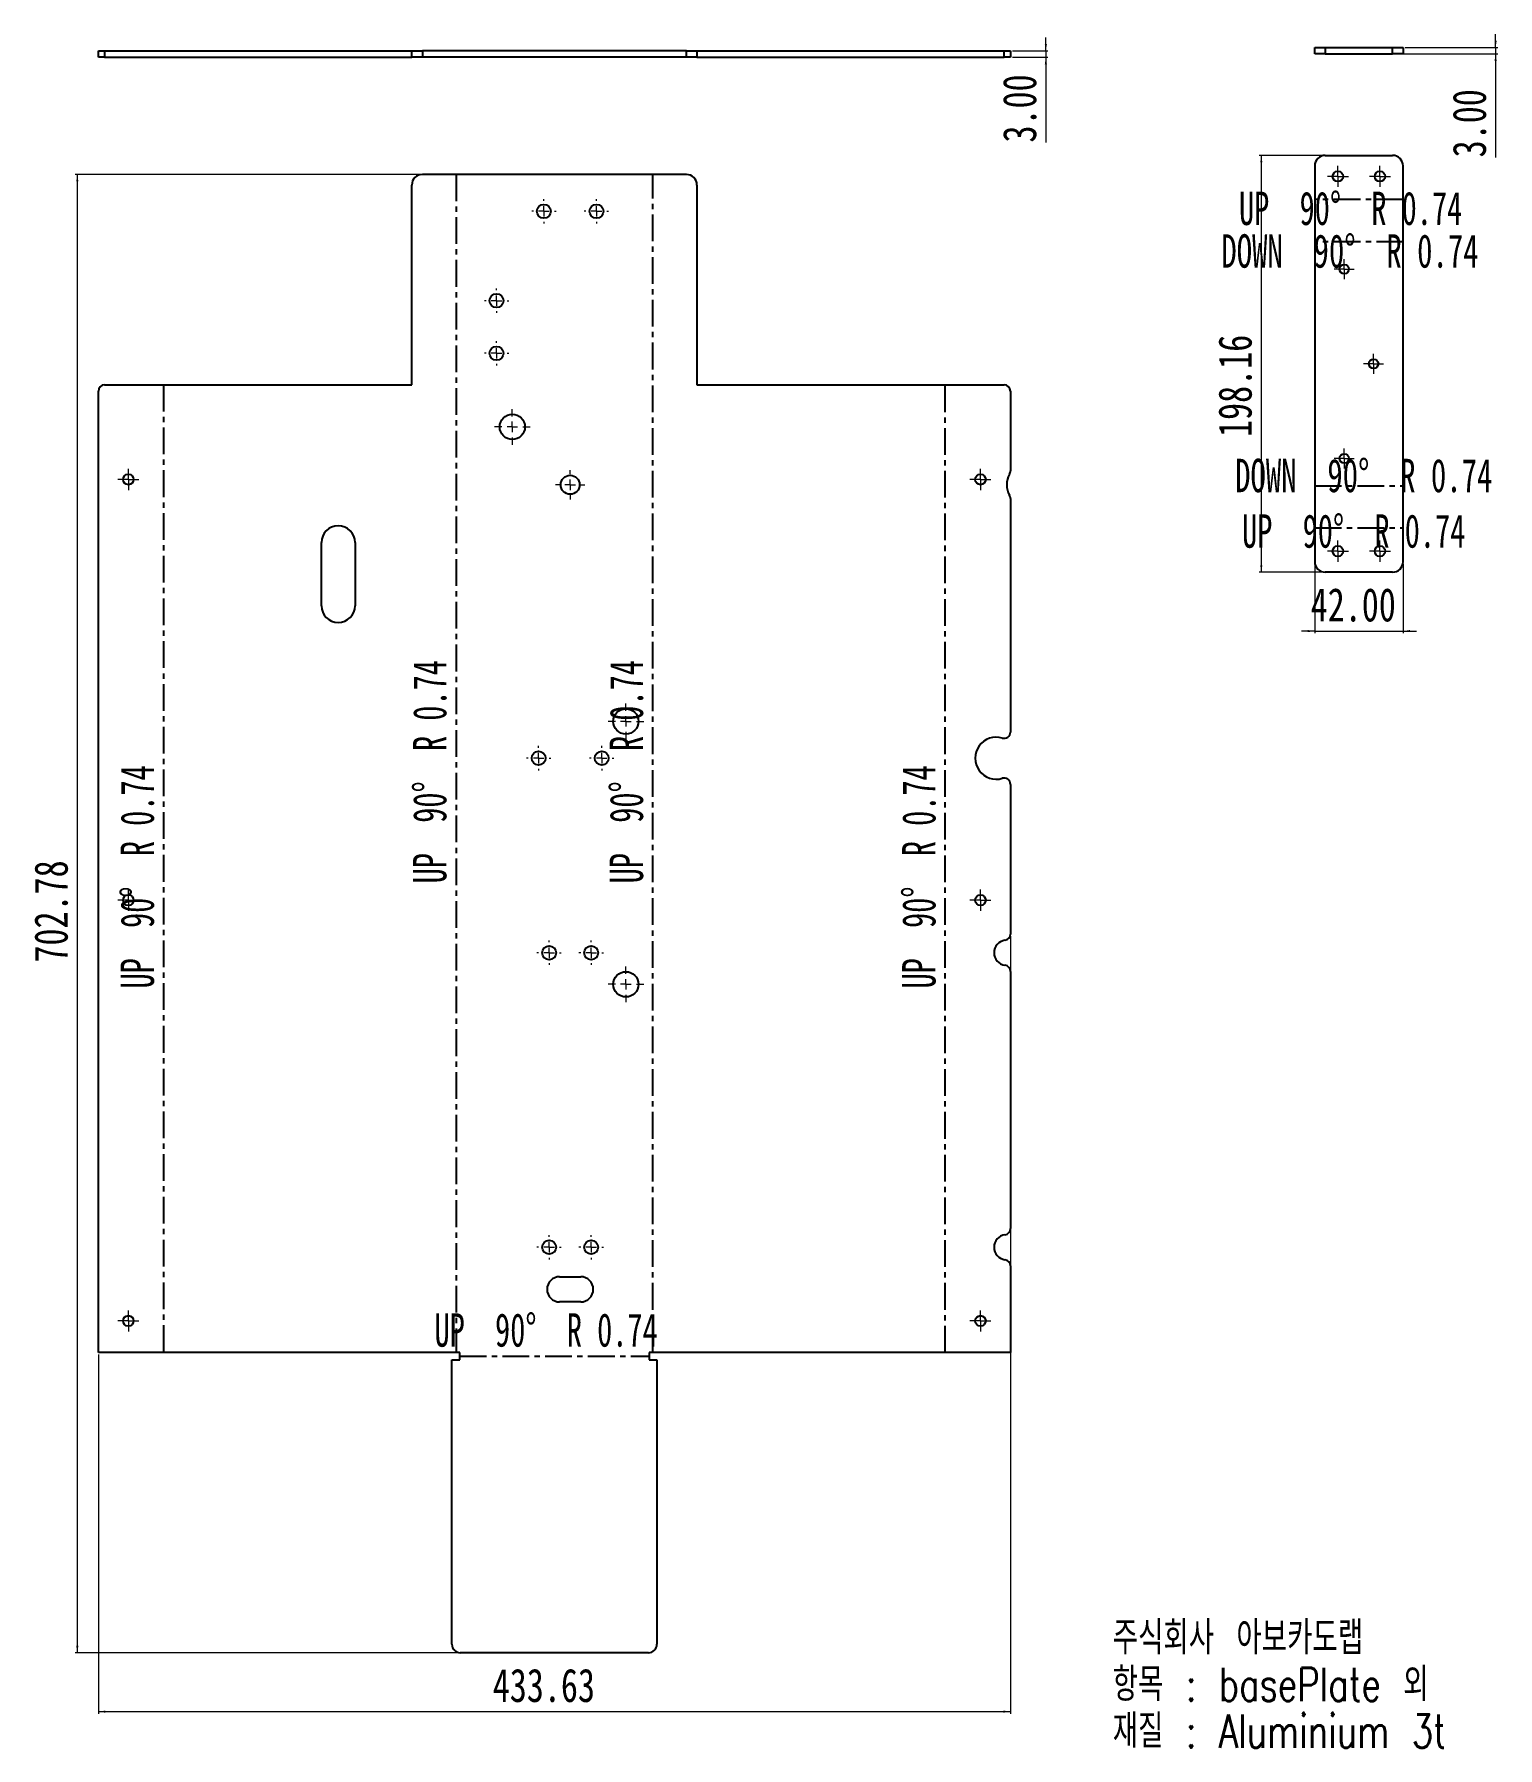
# Model space of a CAD drawing. Header units: millimetres. Extents: x 51 to 747, y 95 to 910.
import ezdxf

# ---------------------------------------------------------------- set-up
doc = ezdxf.new("R2010")
doc.units = ezdxf.units.MM
doc.linetypes.add('CENTERX2', pattern=[20.32, 12.7, -2.54, 2.54, -2.54])
doc.styles.add('SLDTEXTSTYLE0', font='TXT', dxfattribs={"width": 0.75, "bigfont": 'bigfont'})
doc.styles.add('SLDTEXTSTYLE1', font='TXT', dxfattribs={"width": 0.75})
doc.styles.add('SLDTEXTSTYLE2', font='TXT', dxfattribs={"width": 0.666667})
doc.styles.add('SLDTEXTSTYLE3', font='TXT', dxfattribs={"width": 0.676471})
doc.dimstyles.new('SLDDIMSTYLE0', dxfattribs={"dimtxt": 15.875, "dimasz": 3.302, "dimexe": 0, "dimexo": 0.0625, "dimgap": 3.96875, "dimtad": 1, "dimrnd": 1e-09, "dimzin": 12, "dimdsep": 46, "dimtxsty": 'SLDTEXTSTYLE1', "dimsah": 1, "dimcen": 0.09, "dimadec": 0, "dimazin": 3, "dimtfac": 1, "dimtofl": 0, "dimtmove": 0, "dimatfit": 3, "dimfxl": 0, "dimfrac": 2, "dimtolj": 1, "dimtzin": 12, "dimarcsym": 0})
doc.dimstyles.new('SLDDIMSTYLE1', dxfattribs={"dimtxt": 15.875, "dimasz": 3.302, "dimexe": 0, "dimexo": 0.0625, "dimgap": 3.96875, "dimtad": 1, "dimrnd": 1e-09, "dimzin": 4, "dimdsep": 46, "dimtxsty": 'SLDTEXTSTYLE1', "dimsah": 1, "dimcen": 0.09, "dimadec": 0, "dimazin": 1, "dimtfac": 1, "dimtmove": 0, "dimatfit": 0, "dimfxl": 0, "dimfrac": 2, "dimtolj": 1, "dimtzin": 12, "dimarcsym": 0})

# ---------------------------------------------------------------- blocks, each defined once
blk = doc.blocks.new('SW_NOTE_0')
at = {"color": 0, "linetype": 'Continuous', "lineweight": 0, "char_height": 15.875, "attachment_point": 1, "style": 'SLDTEXTSTYLE0'}
for s, insert in [('주식회사 아보카도랩', (0, 20.46)), ('항목 : basePlate 외', (0, -1.7)), ('재질 : Aluminium 3t', (0, -23.87))]:
    blk.add_mtext(s, dxfattribs=dict(at, insert=insert))
blk = doc.blocks.new('_D')
at = {"color": 7, "linetype": 'Continuous', "lineweight": 0}
for p, q in [((234.46, 843.08), (70.42, 843.08)), ((71.42, 843.08), (71.42, 140.3)), ((252.5, 140.3), (70.42, 140.3))]:
    blk.add_line(p, q, dxfattribs=at)
at = {"color": 7, "linetype": 'Continuous', "lineweight": 18}
for points in [[(71.42, 843.08), (70.91, 839.78), (71.93, 839.78)], [(71.42, 140.3), (71.93, 143.61), (70.91, 143.61)]]:
    blk.add_solid(points, dxfattribs=at)
at = {"color": 7, "linetype": 'Continuous', "lineweight": 18, "insert": (50.96, 468.41), "char_height": 15.875, "attachment_point": 1, "rotation": 90, "style": 'SLDTEXTSTYLE1'}
blk.add_mtext('702.78', dxfattribs=at)
blk = doc.blocks.new('_D_1')
at = {"color": 7, "linetype": 'Continuous', "lineweight": 0}
for p, q in [((515.06, 481), (515.06, 111.3)), ((81.42, 282.08), (81.42, 111.3)), ((81.42, 112.3), (515.06, 112.3))]:
    blk.add_line(p, q, dxfattribs=at)
at = {"color": 7, "linetype": 'Continuous', "lineweight": 18}
for points in [[(81.42, 112.3), (84.72, 111.8), (84.72, 112.81)], [(515.06, 112.3), (511.75, 112.81), (511.75, 111.8)]]:
    blk.add_solid(points, dxfattribs=at)
at = {"color": 7, "linetype": 'Continuous', "lineweight": 18, "insert": (268.93, 132.77), "char_height": 15.875, "attachment_point": 1, "style": 'SLDTEXTSTYLE1'}
blk.add_mtext('433.63', dxfattribs=at)
blk = doc.blocks.new('SW_CENTERMARKSYMBOL_0')
at = {"color": 0, "linetype": 'Continuous', "lineweight": 18}
for p, q in [((-5, 0), (-5.8, 0)), ((0, 0), (-2.5, 0)), ((0, 5), (0, 5.8)), ((0, 0), (0, 2.5)), ((0, 0), (0, -2.5)), ((0, 0), (2.5, 0)), ((5, 0), (5.8, 0)), ((0, -5), (0, -5.8))]:
    blk.add_line(p, q, dxfattribs=at)
blk = doc.blocks.new('SW_CENTERMARKSYMBOL_1')
at = {"color": 0, "linetype": 'Continuous', "lineweight": 18}
for p, q in [((-5, 0), (-5.8, 0)), ((0, 0), (-2.5, 0)), ((0, 5), (0, 5.8)), ((0, 0), (0, 2.5)), ((0, 0), (0, -2.5)), ((0, 0), (2.5, 0)), ((5, 0), (5.8, 0)), ((0, -5), (0, -5.8))]:
    blk.add_line(p, q, dxfattribs=at)
blk = doc.blocks.new('SW_CENTERMARKSYMBOL_2')
at = {"color": 0, "linetype": 'Continuous', "lineweight": 18}
for p, q in [((-5, 0), (-5.8, 0)), ((0, 0), (-2.5, 0)), ((0, 5), (0, 5.8)), ((0, 0), (0, 2.5)), ((0, 0), (0, -2.5)), ((0, 0), (2.5, 0)), ((5, 0), (5.8, 0)), ((0, -5), (0, -5.8))]:
    blk.add_line(p, q, dxfattribs=at)
blk = doc.blocks.new('SW_CENTERMARKSYMBOL_3')
at = {"color": 0, "linetype": 'Continuous', "lineweight": 18}
for p, q in [((-5, 0), (-5.8, 0)), ((0, 0), (-2.5, 0)), ((0, 5), (0, 5.8)), ((0, 0), (0, 2.5)), ((0, 0), (0, -2.5)), ((0, 0), (2.5, 0)), ((5, 0), (5.8, 0)), ((0, -5), (0, -5.8))]:
    blk.add_line(p, q, dxfattribs=at)
blk = doc.blocks.new('SW_CENTERMARKSYMBOL_4')
at = {"color": 0, "linetype": 'Continuous', "lineweight": 18}
for p, q in [((-5, 0), (-5.8, 0)), ((0, 0), (-2.5, 0)), ((0, 5), (0, 5.8)), ((0, 0), (0, 2.5)), ((0, 0), (0, -2.5)), ((0, 0), (2.5, 0)), ((5, 0), (5.8, 0)), ((0, -5), (0, -5.8))]:
    blk.add_line(p, q, dxfattribs=at)
blk = doc.blocks.new('SW_CENTERMARKSYMBOL_5')
at = {"color": 0, "linetype": 'Continuous', "lineweight": 18}
for p, q in [((-5, 0), (-5.8, 0)), ((0, 0), (-2.5, 0)), ((0, 5), (0, 5.8)), ((0, 0), (0, 2.5)), ((0, 0), (0, -2.5)), ((0, 0), (2.5, 0)), ((5, 0), (5.8, 0)), ((0, -5), (0, -5.8))]:
    blk.add_line(p, q, dxfattribs=at)
blk = doc.blocks.new('SW_CENTERMARKSYMBOL_6')
at = {"color": 0, "linetype": 'Continuous', "lineweight": 18}
for p, q in [((-5, 0), (-5.8, 0)), ((0, 0), (-2.5, 0)), ((0, 5), (0, 5.8)), ((0, 0), (0, 2.5)), ((0, 0), (0, -2.5)), ((0, 0), (2.5, 0)), ((5, 0), (5.8, 0)), ((0, -5), (0, -5.8))]:
    blk.add_line(p, q, dxfattribs=at)
blk = doc.blocks.new('SW_CENTERMARKSYMBOL_7')
at = {"color": 0, "linetype": 'Continuous', "lineweight": 18}
for p, q in [((-5, 0), (-5.8, 0)), ((0, 0), (-2.5, 0)), ((0, 5), (0, 5.8)), ((0, 0), (0, 2.5)), ((0, 0), (0, -2.5)), ((0, 0), (2.5, 0)), ((5, 0), (5.8, 0)), ((0, -5), (0, -5.8))]:
    blk.add_line(p, q, dxfattribs=at)
blk = doc.blocks.new('SW_CENTERMARKSYMBOL_8')
at = {"color": 0, "linetype": 'Continuous', "lineweight": 18}
for p, q in [((-5, 0), (-5.8, 0)), ((0, 0), (-2.5, 0)), ((0, 5), (0, 5.8)), ((0, 0), (0, 2.5)), ((0, 0), (0, -2.5)), ((0, 0), (2.5, 0)), ((5, 0), (5.8, 0)), ((0, -5), (0, -5.8))]:
    blk.add_line(p, q, dxfattribs=at)
blk = doc.blocks.new('SW_CENTERMARKSYMBOL_9')
at = {"color": 0, "linetype": 'Continuous', "lineweight": 18}
for p, q in [((-5, 0), (-5.8, 0)), ((0, 0), (-2.5, 0)), ((0, 5), (0, 5.8)), ((0, 0), (0, 2.5)), ((0, 0), (0, -2.5)), ((0, 0), (2.5, 0)), ((5, 0), (5.8, 0)), ((0, -5), (0, -5.8))]:
    blk.add_line(p, q, dxfattribs=at)
blk = doc.blocks.new('SW_CENTERMARKSYMBOL_10')
at = {"color": 0, "linetype": 'Continuous', "lineweight": 18}
for p, q in [((-5, 0), (-7, 0)), ((0, 0), (-2.5, 0)), ((0, 5), (0, 7)), ((0, 0), (0, 2.5)), ((0, 0), (0, -2.5)), ((0, 0), (2.5, 0)), ((5, 0), (7, 0)), ((0, -5), (0, -7))]:
    blk.add_line(p, q, dxfattribs=at)
blk = doc.blocks.new('SW_CENTERMARKSYMBOL_11')
at = {"color": 0, "linetype": 'Continuous', "lineweight": 18}
for p, q in [((0, 5), (0, 8.5)), ((-5, 0), (-8.5, 0)), ((0, 0), (-2.5, 0)), ((0, 0), (0, 2.5)), ((0, 0), (0, -2.5)), ((0, 0), (2.5, 0)), ((5, 0), (8.5, 0)), ((0, -5), (0, -8.5))]:
    blk.add_line(p, q, dxfattribs=at)
blk = doc.blocks.new('SW_CENTERMARKSYMBOL_12')
at = {"color": 0, "linetype": 'Continuous', "lineweight": 18}
for p, q in [((0, 5), (0, 8.5)), ((-5, 0), (-8.5, 0)), ((0, 0), (-2.5, 0)), ((0, 0), (0, 2.5)), ((0, 0), (0, -2.5)), ((0, 0), (2.5, 0)), ((5, 0), (8.5, 0)), ((0, -5), (0, -8.5))]:
    blk.add_line(p, q, dxfattribs=at)
blk = doc.blocks.new('SW_CENTERMARKSYMBOL_13')
at = {"color": 0, "linetype": 'Continuous', "lineweight": 18}
for p, q in [((0, 5), (0, 8.5)), ((-5, 0), (-8.5, 0)), ((0, 0), (-2.5, 0)), ((0, 0), (0, 2.5)), ((0, 0), (0, -2.5)), ((0, 0), (2.5, 0)), ((5, 0), (8.5, 0)), ((0, -5), (0, -8.5))]:
    blk.add_line(p, q, dxfattribs=at)
blk = doc.blocks.new('SW_CENTERMARKSYMBOL_14')
at = {"color": 0, "linetype": 'Continuous', "lineweight": 18}
for p, q in [((-2.5, 0), (-5, 0)), ((0, 0), (-2.5, 0)), ((0, 2.5), (0, 5)), ((0, 0), (0, 2.5)), ((0, 0), (0, -2.5)), ((0, 0), (2.5, 0)), ((2.5, 0), (5, 0)), ((0, -2.5), (0, -5))]:
    blk.add_line(p, q, dxfattribs=at)
blk = doc.blocks.new('SW_CENTERMARKSYMBOL_15')
at = {"color": 0, "linetype": 'Continuous', "lineweight": 18}
for p, q in [((-2.5, 0), (-5, 0)), ((0, 0), (-2.5, 0)), ((0, 2.5), (0, 5)), ((0, 0), (0, 2.5)), ((0, 0), (0, -2.5)), ((0, 0), (2.5, 0)), ((2.5, 0), (5, 0)), ((0, -2.5), (0, -5))]:
    blk.add_line(p, q, dxfattribs=at)
blk = doc.blocks.new('SW_CENTERMARKSYMBOL_16')
at = {"color": 0, "linetype": 'Continuous', "lineweight": 18}
for p, q in [((-2.5, 0), (-5, 0)), ((0, 0), (-2.5, 0)), ((0, 2.5), (0, 5)), ((0, 0), (0, 2.5)), ((0, 0), (0, -2.5)), ((0, 0), (2.5, 0)), ((2.5, 0), (5, 0)), ((0, -2.5), (0, -5))]:
    blk.add_line(p, q, dxfattribs=at)
blk = doc.blocks.new('SW_CENTERMARKSYMBOL_17')
at = {"color": 0, "linetype": 'Continuous', "lineweight": 18}
for p, q in [((-2.5, 0), (-5, 0)), ((0, 0), (-2.5, 0)), ((0, 2.5), (0, 5)), ((0, 0), (0, 2.5)), ((0, 0), (0, -2.5)), ((0, 0), (2.5, 0)), ((2.5, 0), (5, 0)), ((0, -2.5), (0, -5))]:
    blk.add_line(p, q, dxfattribs=at)
blk = doc.blocks.new('SW_CENTERMARKSYMBOL_18')
at = {"color": 0, "linetype": 'Continuous', "lineweight": 18}
for p, q in [((-2.5, 0), (-5, 0)), ((0, 0), (-2.5, 0)), ((0, 2.5), (0, 5)), ((0, 0), (0, 2.5)), ((0, 0), (0, -2.5)), ((0, 0), (2.5, 0)), ((2.5, 0), (5, 0)), ((0, -2.5), (0, -5))]:
    blk.add_line(p, q, dxfattribs=at)
blk = doc.blocks.new('SW_CENTERMARKSYMBOL_19')
at = {"color": 0, "linetype": 'Continuous', "lineweight": 18}
for p, q in [((-2.5, 0), (-5, 0)), ((0, 0), (-2.5, 0)), ((0, 2.5), (0, 5)), ((0, 0), (0, 2.5)), ((0, 0), (0, -2.5)), ((0, 0), (2.5, 0)), ((2.5, 0), (5, 0)), ((0, -2.5), (0, -5))]:
    blk.add_line(p, q, dxfattribs=at)
blk = doc.blocks.new('SW_CENTERMARKSYMBOL_20')
at = {"color": 0, "linetype": 'Continuous', "lineweight": 18}
for p, q in [((-5, 0), (-5.8, 0)), ((0, 0), (-2.5, 0)), ((0, 5), (0, 5.8)), ((0, 0), (0, 2.5)), ((0, 0), (0, -2.5)), ((0, 0), (2.5, 0)), ((5, 0), (5.8, 0)), ((0, -5), (0, -5.8))]:
    blk.add_line(p, q, dxfattribs=at)
blk = doc.blocks.new('SW_CENTERMARKSYMBOL_21')
at = {"color": 0, "linetype": 'Continuous', "lineweight": 18}
for p, q in [((-5, 0), (-5.8, 0)), ((0, 0), (-2.5, 0)), ((0, 5), (0, 5.8)), ((0, 0), (0, 2.5)), ((0, 0), (0, -2.5)), ((0, 0), (2.5, 0)), ((5, 0), (5.8, 0)), ((0, -5), (0, -5.8))]:
    blk.add_line(p, q, dxfattribs=at)
blk = doc.blocks.new('SW_CENTERMARKSYMBOL_22')
at = {"color": 0, "linetype": 'Continuous', "lineweight": 18}
for p, q in [((-5, 0), (-5.8, 0)), ((0, 0), (-2.5, 0)), ((0, 5), (0, 5.8)), ((0, 0), (0, 2.5)), ((0, 0), (0, -2.5)), ((0, 0), (2.5, 0)), ((5, 0), (5.8, 0)), ((0, -5), (0, -5.8))]:
    blk.add_line(p, q, dxfattribs=at)
blk = doc.blocks.new('SW_CENTERMARKSYMBOL_23')
at = {"color": 0, "linetype": 'Continuous', "lineweight": 18}
for p, q in [((-5, 0), (-5.8, 0)), ((0, 0), (-2.5, 0)), ((0, 5), (0, 5.8)), ((0, 0), (0, 2.5)), ((0, 0), (0, -2.5)), ((0, 0), (2.5, 0)), ((5, 0), (5.8, 0)), ((0, -5), (0, -5.8))]:
    blk.add_line(p, q, dxfattribs=at)
blk = doc.blocks.new('SW_CENTERMARKSYMBOL_24')
at = {"color": 0, "linetype": 'Continuous', "lineweight": 18}
for p, q in [((-5, 0), (-5.8, 0)), ((0, 0), (-2.5, 0)), ((0, 5), (0, 5.8)), ((0, 0), (0, 2.5)), ((0, 0), (0, -2.5)), ((0, 0), (2.5, 0)), ((5, 0), (5.8, 0)), ((0, -5), (0, -5.8))]:
    blk.add_line(p, q, dxfattribs=at)
blk = doc.blocks.new('SW_CENTERMARKSYMBOL_25')
at = {"color": 0, "linetype": 'Continuous', "lineweight": 18}
for p, q in [((-5, 0), (-5.8, 0)), ((0, 0), (-2.5, 0)), ((0, 5), (0, 5.8)), ((0, 0), (0, 2.5)), ((0, 0), (0, -2.5)), ((0, 0), (2.5, 0)), ((5, 0), (5.8, 0)), ((0, -5), (0, -5.8))]:
    blk.add_line(p, q, dxfattribs=at)
blk = doc.blocks.new('SW_CENTERMARKSYMBOL_26')
at = {"color": 0, "linetype": 'Continuous', "lineweight": 18}
for p, q in [((-5, 0), (-5.8, 0)), ((0, 0), (-2.5, 0)), ((0, 5), (0, 5.8)), ((0, 0), (0, 2.5)), ((0, 0), (0, -2.5)), ((0, 0), (2.5, 0)), ((5, 0), (5.8, 0)), ((0, -5), (0, -5.8))]:
    blk.add_line(p, q, dxfattribs=at)
blk = doc.blocks.new('SW_CENTERMARKSYMBOL_27')
at = {"color": 0, "linetype": 'Continuous', "lineweight": 18}
for p, q in [((-5, 0), (-5.8, 0)), ((0, 0), (-2.5, 0)), ((0, 5), (0, 5.8)), ((0, 0), (0, 2.5)), ((0, 0), (0, -2.5)), ((0, 0), (2.5, 0)), ((5, 0), (5.8, 0)), ((0, -5), (0, -5.8))]:
    blk.add_line(p, q, dxfattribs=at)
blk = doc.blocks.new('SW_CENTERMARKSYMBOL_28')
at = {"color": 0, "linetype": 'Continuous', "lineweight": 18}
for p, q in [((-5, 0), (-5.8, 0)), ((0, 0), (-2.5, 0)), ((0, 5), (0, 5.8)), ((0, 0), (0, 2.5)), ((0, 0), (0, -2.5)), ((0, 0), (2.5, 0)), ((5, 0), (5.8, 0)), ((0, -5), (0, -5.8))]:
    blk.add_line(p, q, dxfattribs=at)
blk = doc.blocks.new('SW_CENTERMARKSYMBOL_29')
at = {"color": 0, "linetype": 'Continuous', "lineweight": 18}
for p, q in [((-5, 0), (-5.8, 0)), ((0, 0), (-2.5, 0)), ((0, 5), (0, 5.8)), ((0, 0), (0, 2.5)), ((0, 0), (0, -2.5)), ((0, 0), (2.5, 0)), ((5, 0), (5.8, 0)), ((0, -5), (0, -5.8))]:
    blk.add_line(p, q, dxfattribs=at)
blk = doc.blocks.new('SW_CENTERMARKSYMBOL_30')
at = {"color": 0, "linetype": 'Continuous', "lineweight": 18}
for p, q in [((-5, 0), (-7, 0)), ((0, 0), (-2.5, 0)), ((0, 5), (0, 7)), ((0, 0), (0, 2.5)), ((0, 0), (0, -2.5)), ((0, 0), (2.5, 0)), ((5, 0), (7, 0)), ((0, -5), (0, -7))]:
    blk.add_line(p, q, dxfattribs=at)
blk = doc.blocks.new('SW_CENTERMARKSYMBOL_31')
at = {"color": 0, "linetype": 'Continuous', "lineweight": 18}
for p, q in [((0, 5), (0, 8.5)), ((-5, 0), (-8.5, 0)), ((0, 0), (-2.5, 0)), ((0, 0), (0, 2.5)), ((0, 0), (0, -2.5)), ((0, 0), (2.5, 0)), ((5, 0), (8.5, 0)), ((0, -5), (0, -8.5))]:
    blk.add_line(p, q, dxfattribs=at)
blk = doc.blocks.new('SW_CENTERMARKSYMBOL_32')
at = {"color": 0, "linetype": 'Continuous', "lineweight": 18}
for p, q in [((0, 5), (0, 8.5)), ((-5, 0), (-8.5, 0)), ((0, 0), (-2.5, 0)), ((0, 0), (0, 2.5)), ((0, 0), (0, -2.5)), ((0, 0), (2.5, 0)), ((5, 0), (8.5, 0)), ((0, -5), (0, -8.5))]:
    blk.add_line(p, q, dxfattribs=at)
blk = doc.blocks.new('SW_CENTERMARKSYMBOL_33')
at = {"color": 0, "linetype": 'Continuous', "lineweight": 18}
for p, q in [((0, 5), (0, 8.5)), ((-5, 0), (-8.5, 0)), ((0, 0), (-2.5, 0)), ((0, 0), (0, 2.5)), ((0, 0), (0, -2.5)), ((0, 0), (2.5, 0)), ((5, 0), (8.5, 0)), ((0, -5), (0, -8.5))]:
    blk.add_line(p, q, dxfattribs=at)
blk = doc.blocks.new('SW_CENTERMARKSYMBOL_34')
at = {"color": 0, "linetype": 'Continuous', "lineweight": 18}
for p, q in [((-2.5, 0), (-5, 0)), ((0, 0), (-2.5, 0)), ((0, 2.5), (0, 5)), ((0, 0), (0, 2.5)), ((0, 0), (0, -2.5)), ((0, 0), (2.5, 0)), ((2.5, 0), (5, 0)), ((0, -2.5), (0, -5))]:
    blk.add_line(p, q, dxfattribs=at)
blk = doc.blocks.new('SW_CENTERMARKSYMBOL_35')
at = {"color": 0, "linetype": 'Continuous', "lineweight": 18}
for p, q in [((-2.5, 0), (-5, 0)), ((0, 0), (-2.5, 0)), ((0, 2.5), (0, 5)), ((0, 0), (0, 2.5)), ((0, 0), (0, -2.5)), ((0, 0), (2.5, 0)), ((2.5, 0), (5, 0)), ((0, -2.5), (0, -5))]:
    blk.add_line(p, q, dxfattribs=at)
blk = doc.blocks.new('SW_CENTERMARKSYMBOL_36')
at = {"color": 0, "linetype": 'Continuous', "lineweight": 18}
for p, q in [((-2.5, 0), (-5, 0)), ((0, 0), (-2.5, 0)), ((0, 2.5), (0, 5)), ((0, 0), (0, 2.5)), ((0, 0), (0, -2.5)), ((0, 0), (2.5, 0)), ((2.5, 0), (5, 0)), ((0, -2.5), (0, -5))]:
    blk.add_line(p, q, dxfattribs=at)
blk = doc.blocks.new('SW_CENTERMARKSYMBOL_37')
at = {"color": 0, "linetype": 'Continuous', "lineweight": 18}
for p, q in [((-2.5, 0), (-5, 0)), ((0, 0), (-2.5, 0)), ((0, 2.5), (0, 5)), ((0, 0), (0, 2.5)), ((0, 0), (0, -2.5)), ((0, 0), (2.5, 0)), ((2.5, 0), (5, 0)), ((0, -2.5), (0, -5))]:
    blk.add_line(p, q, dxfattribs=at)
blk = doc.blocks.new('SW_CENTERMARKSYMBOL_38')
at = {"color": 0, "linetype": 'Continuous', "lineweight": 18}
for p, q in [((-2.5, 0), (-5, 0)), ((0, 0), (-2.5, 0)), ((0, 2.5), (0, 5)), ((0, 0), (0, 2.5)), ((0, 0), (0, -2.5)), ((0, 0), (2.5, 0)), ((2.5, 0), (5, 0)), ((0, -2.5), (0, -5))]:
    blk.add_line(p, q, dxfattribs=at)
blk = doc.blocks.new('SW_CENTERMARKSYMBOL_39')
at = {"color": 0, "linetype": 'Continuous', "lineweight": 18}
for p, q in [((-2.5, 0), (-5, 0)), ((0, 0), (-2.5, 0)), ((0, 2.5), (0, 5)), ((0, 0), (0, 2.5)), ((0, 0), (0, -2.5)), ((0, 0), (2.5, 0)), ((2.5, 0), (5, 0)), ((0, -2.5), (0, -5))]:
    blk.add_line(p, q, dxfattribs=at)
blk = doc.blocks.new('_D_2')
at = {"color": 7, "linetype": 'Continuous', "lineweight": 0}
for p, q in [((531.89, 901.8), (531.89, 908.15)), ((516.06, 901.8), (532.89, 901.8)), ((516.06, 898.8), (532.89, 898.8)), ((531.89, 901.8), (531.89, 898.8)), ((531.89, 898.8), (531.89, 858.28))]:
    blk.add_line(p, q, dxfattribs=at)
at = {"color": 7, "linetype": 'Continuous', "lineweight": 18}
for points in [[(531.89, 901.8), (532.4, 905.1), (531.38, 905.1)], [(531.89, 898.8), (531.38, 895.49), (532.4, 895.49)]]:
    blk.add_solid(points, dxfattribs=at)
at = {"color": 7, "linetype": 'Continuous', "lineweight": 18, "insert": (511.43, 858.28), "char_height": 15.875, "attachment_point": 1, "rotation": 90, "style": 'SLDTEXTSTYLE1'}
blk.add_mtext('3.00', dxfattribs=at)
blk = doc.blocks.new('_D_3')
at = {"color": 7, "linetype": 'Continuous', "lineweight": 0}
for p, q in [((663.73, 852.17), (633.32, 852.17)), ((634.32, 852.17), (634.32, 654.01)), ((663.73, 654.01), (633.32, 654.01))]:
    blk.add_line(p, q, dxfattribs=at)
at = {"color": 7, "linetype": 'Continuous', "lineweight": 18}
for points in [[(634.32, 852.17), (633.81, 848.86), (634.83, 848.86)], [(634.32, 654.01), (634.83, 657.31), (633.81, 657.31)]]:
    blk.add_solid(points, dxfattribs=at)
at = {"color": 7, "linetype": 'Continuous', "lineweight": 18, "insert": (613.86, 718.29), "char_height": 15.875, "attachment_point": 1, "rotation": 90, "style": 'SLDTEXTSTYLE1'}
blk.add_mtext('198.16', dxfattribs=at)
blk = doc.blocks.new('_D_4')
at = {"color": 7, "linetype": 'Continuous', "lineweight": 0}
for p, q in [((659.73, 658.01), (659.73, 625.01)), ((701.73, 658.01), (701.73, 625.01)), ((659.73, 626.01), (653.38, 626.01)), ((659.73, 626.01), (701.73, 626.01)), ((701.73, 626.01), (708.08, 626.01))]:
    blk.add_line(p, q, dxfattribs=at)
at = {"color": 7, "linetype": 'Continuous', "lineweight": 18}
for points in [[(659.73, 626.01), (656.43, 626.51), (656.43, 625.5)], [(701.73, 626.01), (705.03, 625.5), (705.03, 626.51)]]:
    blk.add_solid(points, dxfattribs=at)
at = {"color": 7, "linetype": 'Continuous', "lineweight": 18, "insert": (657.79, 646.47), "char_height": 15.875, "attachment_point": 1, "style": 'SLDTEXTSTYLE1'}
blk.add_mtext('42.00', dxfattribs=at)
blk = doc.blocks.new('SW_CENTERMARKSYMBOL_40')
at = {"color": 0, "linetype": 'Continuous', "lineweight": 18}
for p, q in [((-2.5, 0), (-4.75, 0)), ((0, 0), (-2.5, 0)), ((0, 2.5), (0, 4.75)), ((0, 0), (0, 2.5)), ((0, 0), (0, -2.5)), ((0, 0), (2.5, 0)), ((2.5, 0), (4.75, 0)), ((0, -2.5), (0, -4.75))]:
    blk.add_line(p, q, dxfattribs=at)
blk = doc.blocks.new('SW_CENTERMARKSYMBOL_41')
at = {"color": 0, "linetype": 'Continuous', "lineweight": 18}
for p, q in [((-2.5, 0), (-4.75, 0)), ((0, 0), (-2.5, 0)), ((0, 2.5), (0, 4.75)), ((0, 0), (0, 2.5)), ((0, 0), (0, -2.5)), ((0, 0), (2.5, 0)), ((2.5, 0), (4.75, 0)), ((0, -2.5), (0, -4.75))]:
    blk.add_line(p, q, dxfattribs=at)
blk = doc.blocks.new('SW_CENTERMARKSYMBOL_42')
at = {"color": 0, "linetype": 'Continuous', "lineweight": 18}
for p, q in [((-2.5, 0), (-4.75, 0)), ((0, 0), (-2.5, 0)), ((0, 2.5), (0, 4.75)), ((0, 0), (0, 2.5)), ((0, 0), (0, -2.5)), ((0, 0), (2.5, 0)), ((2.5, 0), (4.75, 0)), ((0, -2.5), (0, -4.75))]:
    blk.add_line(p, q, dxfattribs=at)
blk = doc.blocks.new('SW_CENTERMARKSYMBOL_43')
at = {"color": 0, "linetype": 'Continuous', "lineweight": 18}
for p, q in [((-2.5, 0), (-5, 0)), ((0, 0), (-2.5, 0)), ((0, 2.5), (0, 5)), ((0, 0), (0, 2.5)), ((0, 0), (0, -2.5)), ((0, 0), (2.5, 0)), ((2.5, 0), (5, 0)), ((0, -2.5), (0, -5))]:
    blk.add_line(p, q, dxfattribs=at)
blk = doc.blocks.new('SW_CENTERMARKSYMBOL_44')
at = {"color": 0, "linetype": 'Continuous', "lineweight": 18}
for p, q in [((-2.5, 0), (-5, 0)), ((0, 0), (-2.5, 0)), ((0, 2.5), (0, 5)), ((0, 0), (0, 2.5)), ((0, 0), (0, -2.5)), ((0, 0), (2.5, 0)), ((2.5, 0), (5, 0)), ((0, -2.5), (0, -5))]:
    blk.add_line(p, q, dxfattribs=at)
blk = doc.blocks.new('SW_CENTERMARKSYMBOL_45')
at = {"color": 0, "linetype": 'Continuous', "lineweight": 18}
for p, q in [((-2.5, 0), (-5, 0)), ((0, 0), (-2.5, 0)), ((0, 2.5), (0, 5)), ((0, 0), (0, 2.5)), ((0, 0), (0, -2.5)), ((0, 0), (2.5, 0)), ((2.5, 0), (5, 0)), ((0, -2.5), (0, -5))]:
    blk.add_line(p, q, dxfattribs=at)
blk = doc.blocks.new('SW_CENTERMARKSYMBOL_46')
at = {"color": 0, "linetype": 'Continuous', "lineweight": 18}
for p, q in [((-2.5, 0), (-5, 0)), ((0, 0), (-2.5, 0)), ((0, 2.5), (0, 5)), ((0, 0), (0, 2.5)), ((0, 0), (0, -2.5)), ((0, 0), (2.5, 0)), ((2.5, 0), (5, 0)), ((0, -2.5), (0, -5))]:
    blk.add_line(p, q, dxfattribs=at)
blk = doc.blocks.new('SW_CENTERMARKSYMBOL_47')
at = {"color": 0, "linetype": 'Continuous', "lineweight": 18}
for p, q in [((-2.5, 0), (-4.75, 0)), ((0, 0), (-2.5, 0)), ((0, 2.5), (0, 4.75)), ((0, 0), (0, 2.5)), ((0, 0), (0, -2.5)), ((0, 0), (2.5, 0)), ((2.5, 0), (4.75, 0)), ((0, -2.5), (0, -4.75))]:
    blk.add_line(p, q, dxfattribs=at)
blk = doc.blocks.new('SW_CENTERMARKSYMBOL_48')
at = {"color": 0, "linetype": 'Continuous', "lineweight": 18}
for p, q in [((-2.5, 0), (-4.75, 0)), ((0, 0), (-2.5, 0)), ((0, 2.5), (0, 4.75)), ((0, 0), (0, 2.5)), ((0, 0), (0, -2.5)), ((0, 0), (2.5, 0)), ((2.5, 0), (4.75, 0)), ((0, -2.5), (0, -4.75))]:
    blk.add_line(p, q, dxfattribs=at)
blk = doc.blocks.new('SW_CENTERMARKSYMBOL_49')
at = {"color": 0, "linetype": 'Continuous', "lineweight": 18}
for p, q in [((-2.5, 0), (-4.75, 0)), ((0, 0), (-2.5, 0)), ((0, 2.5), (0, 4.75)), ((0, 0), (0, 2.5)), ((0, 0), (0, -2.5)), ((0, 0), (2.5, 0)), ((2.5, 0), (4.75, 0)), ((0, -2.5), (0, -4.75))]:
    blk.add_line(p, q, dxfattribs=at)
blk = doc.blocks.new('SW_CENTERMARKSYMBOL_50')
at = {"color": 0, "linetype": 'Continuous', "lineweight": 18}
for p, q in [((-2.5, 0), (-5, 0)), ((0, 0), (-2.5, 0)), ((0, 2.5), (0, 5)), ((0, 0), (0, 2.5)), ((0, 0), (0, -2.5)), ((0, 0), (2.5, 0)), ((2.5, 0), (5, 0)), ((0, -2.5), (0, -5))]:
    blk.add_line(p, q, dxfattribs=at)
blk = doc.blocks.new('SW_CENTERMARKSYMBOL_51')
at = {"color": 0, "linetype": 'Continuous', "lineweight": 18}
for p, q in [((-2.5, 0), (-5, 0)), ((0, 0), (-2.5, 0)), ((0, 2.5), (0, 5)), ((0, 0), (0, 2.5)), ((0, 0), (0, -2.5)), ((0, 0), (2.5, 0)), ((2.5, 0), (5, 0)), ((0, -2.5), (0, -5))]:
    blk.add_line(p, q, dxfattribs=at)
blk = doc.blocks.new('SW_CENTERMARKSYMBOL_52')
at = {"color": 0, "linetype": 'Continuous', "lineweight": 18}
for p, q in [((-2.5, 0), (-5, 0)), ((0, 0), (-2.5, 0)), ((0, 2.5), (0, 5)), ((0, 0), (0, 2.5)), ((0, 0), (0, -2.5)), ((0, 0), (2.5, 0)), ((2.5, 0), (5, 0)), ((0, -2.5), (0, -5))]:
    blk.add_line(p, q, dxfattribs=at)
blk = doc.blocks.new('SW_CENTERMARKSYMBOL_53')
at = {"color": 0, "linetype": 'Continuous', "lineweight": 18}
for p, q in [((-2.5, 0), (-5, 0)), ((0, 0), (-2.5, 0)), ((0, 2.5), (0, 5)), ((0, 0), (0, 2.5)), ((0, 0), (0, -2.5)), ((0, 0), (2.5, 0)), ((2.5, 0), (5, 0)), ((0, -2.5), (0, -5))]:
    blk.add_line(p, q, dxfattribs=at)
blk = doc.blocks.new('_D_5')
at = {"color": 7, "linetype": 'Continuous', "lineweight": 0}
for p, q in [((745.73, 903.39), (745.73, 909.74)), ((672.48, 900.39), (746.73, 900.39)), ((702.73, 903.39), (746.73, 903.39)), ((745.73, 903.39), (745.73, 900.39)), ((745.73, 900.39), (745.73, 851.22))]:
    blk.add_line(p, q, dxfattribs=at)
at = {"color": 7, "linetype": 'Continuous', "lineweight": 18}
for points in [[(745.73, 903.39), (746.24, 906.69), (745.22, 906.69)], [(745.73, 900.39), (745.22, 897.09), (746.24, 897.09)]]:
    blk.add_solid(points, dxfattribs=at)
at = {"color": 7, "linetype": 'Continuous', "lineweight": 18, "insert": (725.26, 851.22), "char_height": 15.875, "attachment_point": 1, "rotation": 90, "style": 'SLDTEXTSTYLE1'}
blk.add_mtext('3.00', dxfattribs=at)

msp = doc.modelspace()

# ---------------------------------------------------------------- linework, layer by layer
at = {"color": 7, "linetype": 'Continuous', "lineweight": 25}
for p, q in [((81.422, 898.796), (81.422, 901.796)), ((81.422, 901.796), (84.422, 901.796)), ((84.422, 898.796), (81.422, 898.796)), ((84.422, 901.796), (84.422, 898.796)), ((84.422, 901.796), (230.462, 901.796)), ((84.422, 898.796), (230.462, 898.796)), ((230.462, 898.796), (230.462, 901.796)), ((230.462, 901.796), (235.462, 901.796)), ((235.462, 898.796), (230.462, 898.796)), ((235.462, 901.796), (235.462, 898.796)), ((361.015, 901.796), (235.462, 901.796)), ((361.015, 898.796), (235.462, 898.796)), ((361.015, 898.796), (361.015, 901.796)), ((361.015, 901.796), (366.015, 901.796)), ((366.015, 898.796), (361.015, 898.796)), ((366.015, 901.796), (366.015, 898.796)), ((366.015, 901.796), (512.055, 901.796)), ((366.015, 898.796), (512.055, 898.796)), ((512.055, 898.796), (512.055, 901.796)), ((512.055, 901.796), (515.055, 901.796)), ((515.055, 898.796), (512.055, 898.796)), ((515.055, 901.796), (515.055, 898.796)), ((659.729, 900.39), (659.729, 903.39)), ((659.729, 903.39), (664.729, 903.39)), ((664.729, 900.39), (659.729, 900.39)), ((664.729, 903.39), (664.729, 900.39)), ((664.729, 903.39), (696.729, 903.39)), ((664.729, 900.39), (696.729, 900.39)), ((696.729, 900.39), (696.729, 903.39)), ((696.729, 903.39), (701.729, 903.39)), ((701.729, 900.39), (696.729, 900.39)), ((701.729, 903.39), (701.729, 900.39)), ((664.729, 852.167), (696.729, 852.167)), ((361.015, 843.08), (235.462, 843.08)), ((659.729, 847.167), (659.729, 659.007)), ((701.729, 659.007), (701.729, 847.167)), ((230.462, 743.08), (230.462, 838.08)), ((366.015, 838.08), (366.015, 743.08)), ((84.422, 743.08), (230.462, 743.08)), ((366.015, 743.08), (512.055, 743.08)), ((81.422, 283.08), (81.422, 740.08)), ((515.055, 740.08), (515.055, 702.118)), ((515.055, 689.043), (515.055, 578.024)), ((187.462, 638.08), (187.462, 668.08)), ((203.462, 668.08), (203.462, 638.08)), ((696.729, 654.007), (664.729, 654.007)), ((515.055, 553.137), (515.055, 481.995)), ((515.055, 464.166), (515.055, 341.995)), ((300.738, 319.08), (310.738, 319.08)), ((515.055, 324.166), (515.055, 283.08)), ((310.738, 307.08), (300.738, 307.08)), ((253.238, 283.08), (81.422, 283.08)), ((249.502, 144.304), (249.502, 279.567)), ((249.502, 279.567), (253.238, 279.567)), ((253.238, 279.567), (253.238, 283.08)), ((515.055, 283.08), (343.238, 283.08)), ((343.238, 283.08), (343.238, 279.567)), ((343.238, 279.567), (346.975, 279.567)), ((346.975, 279.567), (346.975, 144.304)), ((342.975, 140.304), (253.502, 140.304))]:
    msp.add_line(p, q, dxfattribs=at)
at = {"color": 7, "linetype": 'CENTERX2'}
for p, q in [((251.482, 843.08), (251.482, 283.08)), ((344.995, 283.08), (344.995, 843.08)), ((701.729, 831.147), (659.729, 831.147)), ((701.729, 811.107), (659.729, 811.107)), ((112.442, 743.08), (112.442, 283.08)), ((484.035, 283.08), (484.035, 743.08)), ((659.729, 695.067), (701.729, 695.067)), ((659.729, 675.027), (701.729, 675.027)), ((253.238, 281.324), (343.238, 281.324))]:
    msp.add_line(p, q, dxfattribs=at)
at = {"color": 7, "linetype": 'Continuous', "lineweight": 25}
for centre, radius in [((670.729, 842.167), 2.5), ((690.729, 842.167), 2.5), ((293.238, 825.58), 3.3), ((318.238, 825.58), 3.3), ((673.729, 798.087), 2.25), ((270.738, 783.08), 3.3), ((270.738, 758.08), 3.3), ((687.729, 753.087), 2.25), ((278.238, 723.08), 6), ((673.729, 708.087), 2.25), ((95.685, 698.08), 2.5), ((500.792, 698.08), 2.5), ((305.738, 695.58), 4.5), ((670.729, 664.007), 2.5), ((690.729, 664.007), 2.5), ((332.238, 583.08), 6), ((290.738, 565.58), 3.3), ((320.738, 565.58), 3.3), ((95.685, 498.08), 2.5), ((500.792, 498.08), 2.5), ((295.738, 473.08), 3.3), ((315.738, 473.08), 3.3), ((332.238, 458.08), 6), ((295.738, 333.08), 3.3), ((315.738, 333.08), 3.3), ((95.685, 298.08), 2.5), ((500.792, 298.08), 2.5)]:
    msp.add_circle(centre, radius, dxfattribs=at)
for centre, radius, start, end in [((664.729, 847.167), 5, 90, 180), ((696.729, 847.167), 5, 0, 90), ((235.462, 838.08), 5, 90, 180), ((361.015, 838.08), 5, 0, 90), ((84.422, 740.08), 3, 90, 180), ((512.055, 740.08), 3, 0, 90), ((523.292, 695.58), 10, 149.809005, 210.190995), ((512.055, 702.118), 3, 329.809005, 0), ((512.055, 689.043), 3, 0, 30.190995), ((195.462, 668.08), 8, 0, 180), ((664.729, 659.007), 5, 180, 270), ((696.729, 659.007), 5, 270, 0), ((195.462, 638.08), 8, 180, 0), ((508.292, 565.58), 10, 73.172436, 286.827564), ((512.055, 578.024), 3, 253.172436, 0), ((512.055, 553.137), 3, 0, 106.827564), ((512.055, 481.995), 3, 277.897423, 0), ((513.292, 473.08), 6, 97.897423, 262.102577), ((512.055, 464.166), 3, 0, 82.102577), ((513.292, 333.08), 6, 97.897423, 262.102577), ((512.055, 341.995), 3, 277.897423, 0), ((512.055, 324.166), 3, 0, 82.102577), ((300.738, 313.08), 6, 90, 270), ((310.738, 313.08), 6, 270, 90), ((253.502, 144.304), 4, 180, 270), ((342.975, 144.304), 4, 270, 0)]:
    msp.add_arc(centre, radius, start, end, dxfattribs=at)

# ---------------------------------------------------------------- block references
at = {"color": 7, "linetype": 'Continuous', "lineweight": 18}
for name, p in [('SW_CENTERMARKSYMBOL_43', (670.729, 842.167)), ('SW_CENTERMARKSYMBOL_50', (670.729, 842.167)), ('SW_CENTERMARKSYMBOL_44', (690.729, 842.167)), ('SW_CENTERMARKSYMBOL_51', (690.729, 842.167)), ('SW_CENTERMARKSYMBOL_1', (293.238, 825.58)), ('SW_CENTERMARKSYMBOL_21', (293.238, 825.58)), ('SW_CENTERMARKSYMBOL_0', (318.238, 825.58)), ('SW_CENTERMARKSYMBOL_20', (318.238, 825.58)), ('SW_CENTERMARKSYMBOL_40', (673.729, 798.087)), ('SW_CENTERMARKSYMBOL_47', (673.729, 798.087)), ('SW_CENTERMARKSYMBOL_2', (270.738, 783.08)), ('SW_CENTERMARKSYMBOL_22', (270.738, 783.08)), ('SW_CENTERMARKSYMBOL_3', (270.738, 758.08)), ('SW_CENTERMARKSYMBOL_23', (270.738, 758.08)), ('SW_CENTERMARKSYMBOL_41', (687.729, 753.087)), ('SW_CENTERMARKSYMBOL_48', (687.729, 753.087)), ('SW_CENTERMARKSYMBOL_11', (278.238, 723.08)), ('SW_CENTERMARKSYMBOL_31', (278.238, 723.08)), ('SW_CENTERMARKSYMBOL_42', (673.729, 708.087)), ('SW_CENTERMARKSYMBOL_49', (673.729, 708.087)), ('SW_CENTERMARKSYMBOL_14', (95.685, 698.08)), ('SW_CENTERMARKSYMBOL_34', (95.685, 698.08)), ('SW_CENTERMARKSYMBOL_10', (305.738, 695.58)), ('SW_CENTERMARKSYMBOL_30', (305.738, 695.58)), ('SW_CENTERMARKSYMBOL_17', (500.792, 698.08)), ('SW_CENTERMARKSYMBOL_37', (500.792, 698.08)), ('SW_CENTERMARKSYMBOL_45', (670.729, 664.007)), ('SW_CENTERMARKSYMBOL_52', (670.729, 664.007)), ('SW_CENTERMARKSYMBOL_46', (690.729, 664.007)), ('SW_CENTERMARKSYMBOL_53', (690.729, 664.007)), ('SW_CENTERMARKSYMBOL_12', (332.238, 583.08)), ('SW_CENTERMARKSYMBOL_32', (332.238, 583.08)), ('SW_CENTERMARKSYMBOL_5', (290.738, 565.58)), ('SW_CENTERMARKSYMBOL_25', (290.738, 565.58)), ('SW_CENTERMARKSYMBOL_4', (320.738, 565.58)), ('SW_CENTERMARKSYMBOL_24', (320.738, 565.58)), ('SW_CENTERMARKSYMBOL_16', (95.685, 498.08)), ('SW_CENTERMARKSYMBOL_36', (95.685, 498.08)), ('SW_CENTERMARKSYMBOL_18', (500.792, 498.08)), ('SW_CENTERMARKSYMBOL_38', (500.792, 498.08)), ('SW_CENTERMARKSYMBOL_8', (295.738, 473.08)), ('SW_CENTERMARKSYMBOL_28', (295.738, 473.08)), ('SW_CENTERMARKSYMBOL_9', (315.738, 473.08)), ('SW_CENTERMARKSYMBOL_29', (315.738, 473.08)), ('SW_CENTERMARKSYMBOL_13', (332.238, 458.08)), ('SW_CENTERMARKSYMBOL_33', (332.238, 458.08)), ('SW_CENTERMARKSYMBOL_6', (295.738, 333.08)), ('SW_CENTERMARKSYMBOL_26', (295.738, 333.08)), ('SW_CENTERMARKSYMBOL_7', (315.738, 333.08)), ('SW_CENTERMARKSYMBOL_27', (315.738, 333.08)), ('SW_CENTERMARKSYMBOL_15', (95.685, 298.08)), ('SW_CENTERMARKSYMBOL_35', (95.685, 298.08)), ('SW_CENTERMARKSYMBOL_19', (500.792, 298.08)), ('SW_CENTERMARKSYMBOL_39', (500.792, 298.08))]:
    msp.add_blockref(name, p, dxfattribs=at)
at = {"color": 7, "linetype": 'Continuous', "lineweight": 0}
msp.add_blockref('SW_NOTE_0', (563.685, 134.89), dxfattribs=at)

# ---------------------------------------------------------------- texts
at = {"color": 7, "linetype": 'Continuous', "lineweight": 0, "char_height": 15.875, "attachment_point": 2}
for s, insert, style in [('UP  90°  R 0.74', (676.787, 834.945), 'SLDTEXTSTYLE2'), ('DOWN  90°  R 0.74', (676.481, 814.651), 'SLDTEXTSTYLE3'), ('DOWN  90°  R 0.74', (683.027, 707.921), 'SLDTEXTSTYLE3'), ('UP  90°  R 0.74', (678.245, 681.52), 'SLDTEXTSTYLE2'), ('UP  90°  R 0.74', (294.297, 301.697), 'SLDTEXTSTYLE2')]:
    msp.add_mtext(s, dxfattribs=dict(at, insert=insert, style=style))
at = {"color": 7, "linetype": 'Continuous', "lineweight": 0, "char_height": 15.875, "attachment_point": 2, "rotation": 90, "style": 'SLDTEXTSTYLE2'}
for insert in [(230.999, 559.139), (324.512, 559.139), (91.959, 509.139), (463.552, 509.139)]:
    msp.add_mtext('UP  90°  R 0.74', dxfattribs=dict(at, insert=insert))

# ---------------------------------------------------------------- dimensions: what is measured, and where the dimension line sits
at = {"color": 7, "linetype": 'Continuous', "lineweight": 18}
for base, p1, p2, angle, dimstyle, picture, middle in [((531.89, 898.796), (515.055, 901.796), (515.055, 898.796), 90, 'SLDDIMSTYLE1', '_D_2', (531.89, 878.796)), ((745.729, 900.39), (701.729, 903.39), (671.479, 900.39), 90, 'SLDDIMSTYLE1', '_D_5', (745.729, 871.745)), ((634.321, 654.007), (664.729, 852.167), (664.729, 654.007), 90, 'SLDDIMSTYLE0', '_D_3', (634.321, 750.542)), ((71.422, 140.304), (235.462, 843.08), (253.502, 140.304), 90, 'SLDDIMSTYLE0', '_D', (71.422, 500.663)), ((515.055, 112.304), (81.422, 283.08), (515.055, 481.995), 0, 'SLDDIMSTYLE0', '_D_1', (301.178, 112.304))]:
    dim = msp.add_linear_dim(base=base, p1=p1, p2=p2, angle=angle, dimstyle=dimstyle, dxfattribs=at)
    dim.commit()
    dim.dimension.update_dxf_attribs({"geometry": picture, "text_midpoint": middle, "dimtype": 160})
dim = msp.add_linear_dim(base=(701.729, 626.007), p1=(659.729, 659.007), p2=(701.729, 659.007), dimstyle='SLDDIMSTYLE1', dxfattribs=at)
dim.commit()
dim.dimension.update_dxf_attribs({"geometry": '_D_4', "text_midpoint": (684.177, 626.007), "dimtype": 160})

doc.saveas('drawing.dxf')
